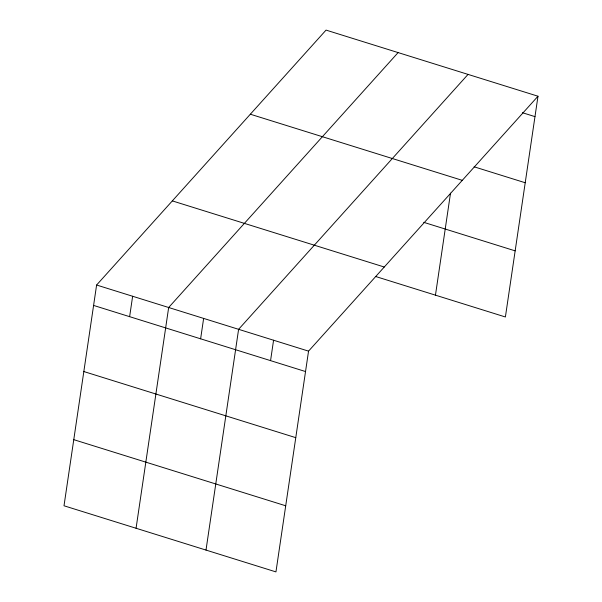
<?xml version="1.0" encoding="UTF-8"?>
<svg xmlns="http://www.w3.org/2000/svg" width="602" height="602" viewBox="0 0 602 602"><rect width="100%" height="100%" fill="white"/><g stroke="black" fill="none" stroke-linecap="round" stroke-linejoin="round"><path stroke-width="0.9" d="M96.606 285.024L64.008 505.778L275.949 571.9L308.548 351.139L537.992 96.222L326.051 30.1L96.606 285.024L308.548 351.139M129.626 316.667L132.636 296.259M136.067 528.263L168.665 307.502L398.11 52.585M200.624 338.821L203.634 318.413M206.004 550.077L238.603 329.324L468.055 74.4M270.561 360.636L273.571 340.235M435.457 295.161L450.514 193.144M537.992 96.222L505.394 316.976L375.377 276.416M522.423 112.709L534.975 116.63M474.105 166.799L525.215 182.745M250.334 114.222L462.276 180.344M423.695 222.326L515.154 250.861M172.322 200.895L384.264 267.017M93.596 305.425L305.53 371.547M83.829 371.539L295.77 437.662M73.775 439.663L285.709 505.785"/></g></svg>
